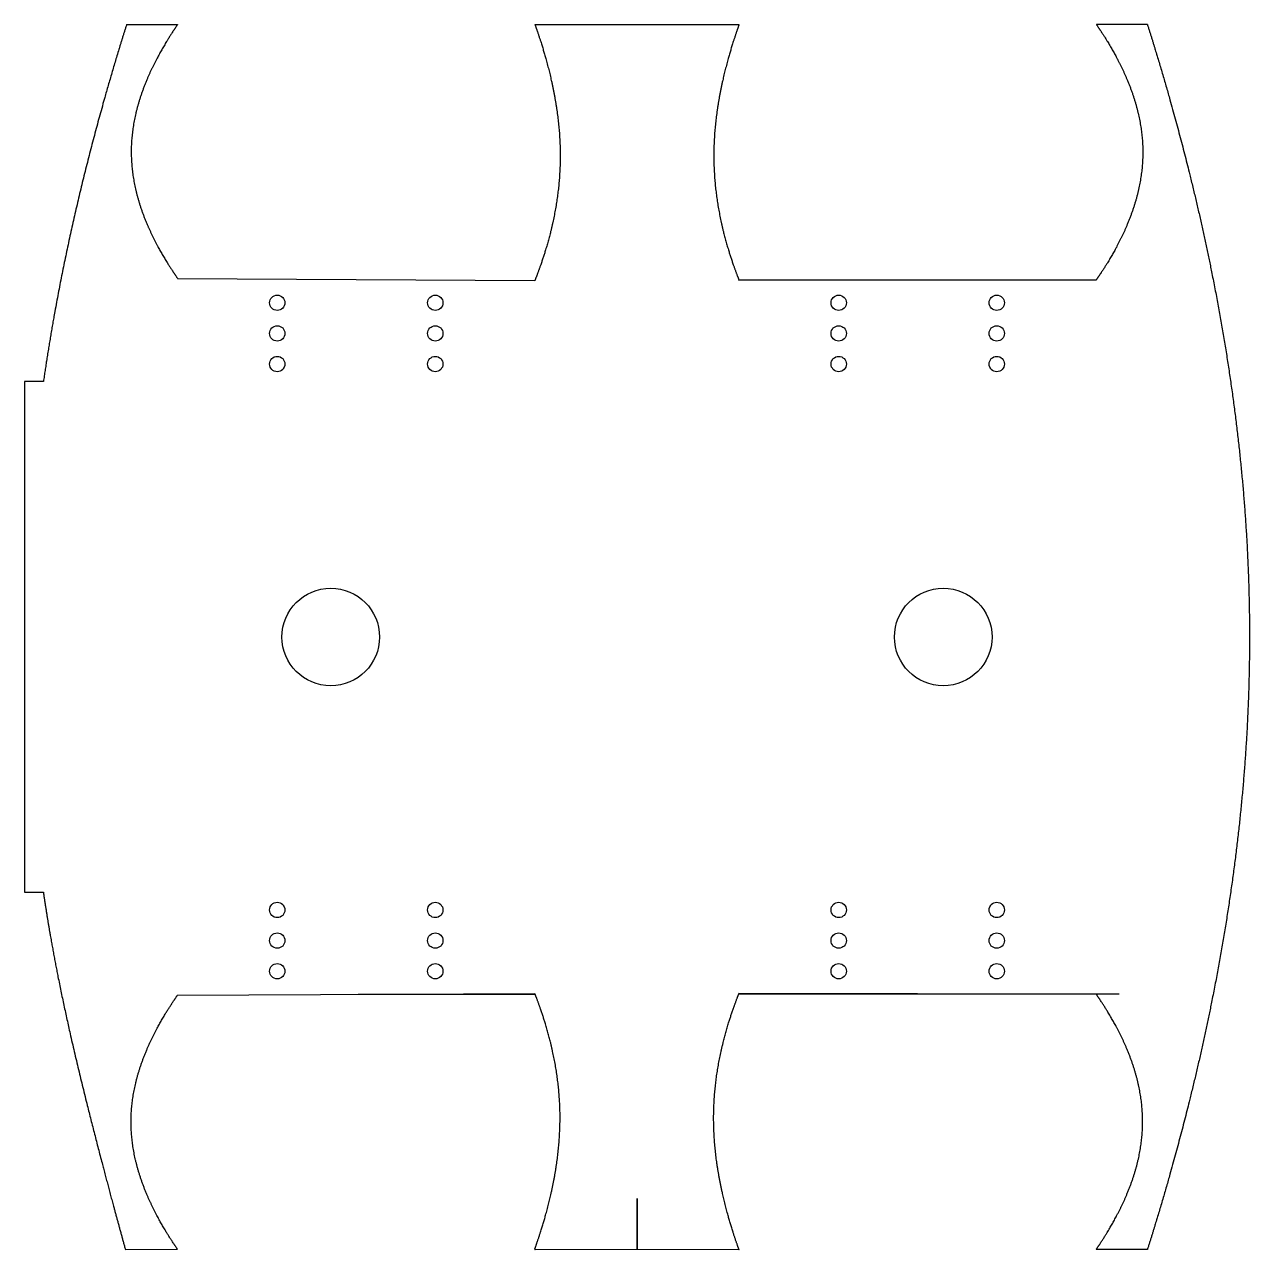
# Model space of a CAD drawing. Header units: millimetres. Extents: x -120 to 120, y -120 to 120.
import ezdxf

# ---------------------------------------------------------------- set-up
doc = ezdxf.new("R2010")
doc.units = ezdxf.units.MM
doc.layers.get('0').update_dxf_attribs({"linetype": 'CONTINUOUS'})

msp = doc.modelspace()

# ---------------------------------------------------------------- linework, layer by layer
for p, q in [((100, 120), (90, 120)), ((-100, 119.98), (-90, 120)), ((-20, 120), (20, 120)), ((-99.09, 95.02), (-99.09, 95.02)), ((-99.09, 95.02), (-99.09, 95.02)), ((-90, 70.24), (-20, 69.87)), ((20, 70), (19.95, 70)), ((20, 70), (90, 70)), ((-120, 50.08), (-120, -50)), ((-116.29, 50.06), (-120, 50.08)), ((-120, -50), (-116.31, -50)), ((-90.02, -70.18), (-20.02, -69.83)), ((-54.63, -70), (-20, -70)), ((89.98, -69.99), (19.98, -69.84)), ((94.45, -70), (20, -70)), ((-100.24, -120), (-90.04, -119.93)), ((-20.04, -119.96), (20, -120)), ((-20, -119.84), (-20, -120)), ((0, -119.98), (0, -120)), ((100, -120), (89.96, -119.99))]:
    msp.add_line(p, q)
for points in [[(-99.09, 95.02), (-99.09, 95.02)], [(0, -110), (0, -120)]]:
    msp.add_lwpolyline(points, close=True)
for centre, radius in [((-70.48, 65.48), 1.5), ((-39.52, 65.48), 1.5), ((39.52, 65.48), 1.5), ((70.48, 65.48), 1.5), ((-70.48, 59.48), 1.5), ((-39.52, 59.48), 1.5), ((39.52, 59.48), 1.5), ((70.48, 59.48), 1.5), ((-70.48, 53.48), 1.5), ((-39.52, 53.48), 1.5), ((39.52, 53.48), 1.5), ((70.48, 53.48), 1.5), ((-60, 0), 9.56), ((60, 0), 9.56), ((-70.48, -53.48), 1.5), ((-39.52, -53.48), 1.5), ((39.52, -53.48), 1.5), ((70.48, -53.48), 1.5), ((-70.48, -59.48), 1.5), ((-39.52, -59.48), 1.5), ((39.52, -59.48), 1.5), ((70.48, -59.48), 1.5), ((-70.48, -65.48), 1.5), ((-39.52, -65.48), 1.5), ((39.52, -65.48), 1.5), ((70.48, -65.48), 1.5)]:
    msp.add_circle(centre, radius)
for points in [[(90, 120), (90.69, 119), (92.01, 117), (93.81, 113.99), (95.84, 110), (97.72, 105), (98.89, 100.01), (99.29, 95.01), (98.9, 90.01), (97.74, 85), (95.86, 79.99), (93.83, 75.99), (92.02, 72.99), (90.69, 71), (90, 70)], [(-90, 120), (-90.69, 119), (-92.01, 117), (-93.8, 114), (-95.83, 110.01), (-97.72, 105.02), (-98.89, 100.04), (-99.29, 95.06), (-98.89, 90.09), (-97.72, 85.12), (-95.84, 80.16), (-93.81, 76.19), (-92.01, 73.22), (-90.69, 71.24), (-90, 70.24)], [(-20, 120), (-19.63, 118.95), (-18.91, 116.87), (-17.94, 113.75), (-16.83, 109.61), (-15.81, 104.48), (-15.16, 99.4), (-14.94, 94.36), (-15.15, 89.37), (-15.78, 84.43), (-16.8, 79.53), (-17.91, 75.65), (-18.9, 72.75), (-19.62, 70.83), (-20, 69.87)], [(20, 120), (19.63, 118.95), (18.91, 116.87), (17.94, 113.75), (16.83, 109.61), (15.81, 104.48), (15.16, 99.4), (14.94, 94.36), (15.15, 89.37), (15.78, 84.43), (16.8, 79.53), (17.91, 75.65), (18.9, 72.75), (19.62, 70.83), (20, 69.87)], [(100, 120), (101.52, 115.2), (104.42, 105.6), (108.37, 91.2), (112.84, 72), (116.98, 48), (119.56, 24), (120.44, 0), (119.56, -24), (116.98, -48), (112.84, -72), (108.37, -91.2), (104.42, -105.6), (101.52, -115.2), (100, -120)], [(-116.31, -50), (-115.9, -52.8), (-115.02, -58.39), (-113.49, -66.79), (-111.1, -77.99), (-107.71, -91.99), (-104.8, -103.19), (-102.55, -111.6), (-101.01, -117.2), (-100.24, -120)], [(-90.04, -119.93), (-90.73, -118.93), (-92.05, -116.93), (-93.84, -113.93), (-95.87, -109.94), (-97.75, -104.95), (-98.92, -99.97), (-99.32, -94.99), (-98.92, -90.02), (-97.75, -85.05), (-95.87, -80.09), (-93.83, -76.12), (-92.03, -73.15), (-90.71, -71.17), (-90.02, -70.18)], [(-20.04, -119.96), (-19.66, -118.91), (-18.95, -116.82), (-17.97, -113.7), (-16.87, -109.57), (-15.84, -104.44), (-15.2, -99.35), (-14.97, -94.31), (-15.17, -89.33), (-15.81, -84.38), (-16.83, -79.49), (-17.94, -75.6), (-18.92, -72.71), (-19.65, -70.79), (-20.02, -69.83)], [(19.96, -119.97), (19.59, -118.92), (18.87, -116.84), (17.9, -113.72), (16.8, -109.58), (15.77, -104.45), (15.13, -99.36), (14.91, -94.32), (15.12, -89.34), (15.75, -84.4), (16.78, -79.5), (17.89, -75.62), (18.88, -72.72), (19.6, -70.8), (19.98, -69.84)], [(89.96, -119.99), (90.65, -118.99), (91.97, -116.99), (93.77, -113.98), (95.8, -109.99), (97.68, -104.99), (98.86, -100), (99.26, -95), (98.87, -90), (97.71, -84.99), (95.84, -79.98), (93.8, -75.98), (92, -72.98), (90.67, -70.99), (89.98, -69.99)], [(-20, -120), (-19.99, -119.99), (-19.98, -119.98), (-19.97, -119.97), (-19.96, -119.96), (-19.95, -119.96)], [(19.96, -119.96), (19.97, -119.97), (19.97, -119.97), (19.98, -119.98), (19.99, -119.99), (20, -120)]]:
    msp.add_open_spline(points, degree=5)
msp.add_open_spline([(-100, 119.98), (-101.52, 115.18), (-104.42, 105.58), (-108.26, 91.6), (-111.53, 77.61), (-114.19, 63.63), (-115.66, 54.45), (-116.29, 50.06)], degree=5, knots=[0, 0, 0, 0, 0, 0, 0.1, 0.2, 0.2913586, 0.2913586, 0.2913586, 0.2913586, 0.2913586, 0.2913586])

doc.saveas('drawing.dxf')
